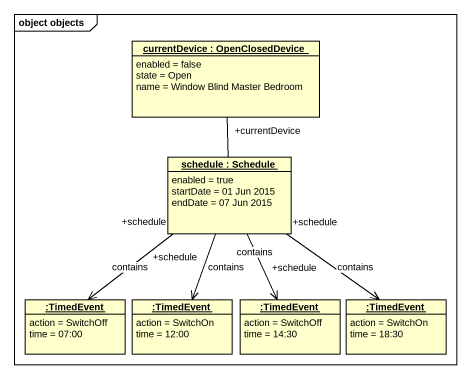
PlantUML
@startuml
mainframe object objects
hide circle
hide empty members
object "currentDevice : OpenClosedDevice" as currentDevice {
  enabled = false
  state = Open
  name = Window Blind Master Bedroom
}
object "schedule : Schedule" as schedule {
  enabled = true
  startDate = 01 Jun 2015
  endDate = 07 Jun 2015
}
object ":TimedEvent" as TimedEvent {
  action = SwitchOff
  time = 07:00
}
object ":TimedEvent" as TimedEvent_2 {
  action = SwitchOn
  time = 12:00
}
object ":TimedEvent" as TimedEvent_3 {
  action = SwitchOff
  time = 14:30
}
object ":TimedEvent" as TimedEvent_4 {
  action = SwitchOn
  time = 18:30
}
currentDevice "+currentDevice" -- schedule
schedule "+schedule" --> TimedEvent : contains
schedule "+schedule" --> TimedEvent_2 : contains
schedule "+schedule" --> TimedEvent_3 : contains
schedule "+schedule" --> TimedEvent_4 : contains
@enduml
